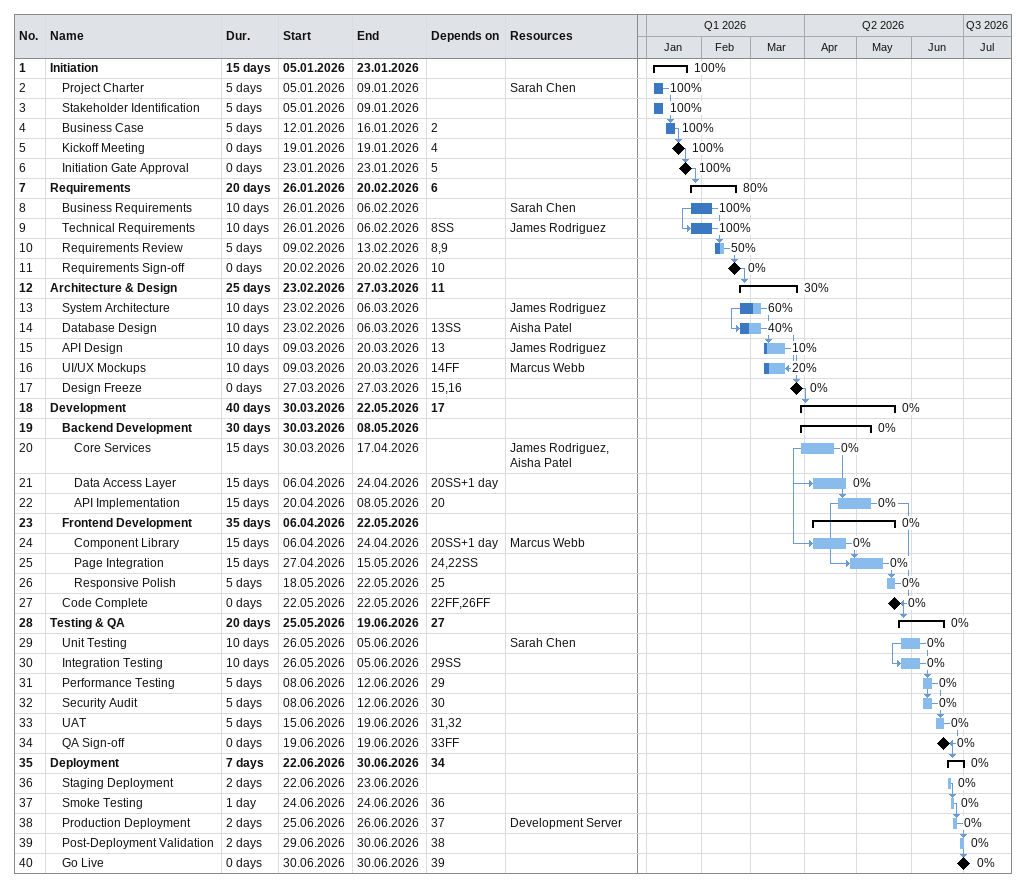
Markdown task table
| ID | Level | Task | Duration | Start | Finish | Predecessors | Resources | % complete |
|---|---|---|---|---|---|---|---|---|
| 1 | 1 | **Initiation** | 15d | 2026-01-05 | 2026-01-23 |  |  | 100 |
| 2 | 2 | Project Charter | 5d | 2026-01-05 | 2026-01-09 |  | Sarah Chen | 100 |
| 3 | 2 | Stakeholder Identification | 5d | 2026-01-05 | 2026-01-09 |  |  | 100 |
| 4 | 2 | Business Case | 5d | 2026-01-12 | 2026-01-16 | 2 |  | 100 |
| 5 | 2 | Kickoff Meeting | 0d | 2026-01-19 | 2026-01-19 | 4 |  | 100 |
| 6 | 2 | Initiation Gate Approval | 0d | 2026-01-23 | 2026-01-23 | 5 |  | 100 |
| 7 | 1 | **Requirements** | 20d | 2026-01-26 | 2026-02-20 | 6 |  | 80 |
| 8 | 2 | Business Requirements | 10d | 2026-01-26 | 2026-02-06 |  | Sarah Chen | 100 |
| 9 | 2 | Technical Requirements | 10d | 2026-01-26 | 2026-02-06 | 8SS | James Rodriguez | 100 |
| 10 | 2 | Requirements Review | 5d | 2026-02-09 | 2026-02-13 | 8, 9 |  | 50 |
| 11 | 2 | Requirements Sign-off | 0d | 2026-02-20 | 2026-02-20 | 10 |  | 0 |
| 12 | 1 | **Architecture & Design** | 25d | 2026-02-23 | 2026-03-27 | 11 |  | 30 |
| 13 | 2 | System Architecture | 10d | 2026-02-23 | 2026-03-06 |  | James Rodriguez | 60 |
| 14 | 2 | Database Design | 10d | 2026-02-23 | 2026-03-06 | 13SS | Aisha Patel | 40 |
| 15 | 2 | API Design | 10d | 2026-03-09 | 2026-03-20 | 13 | James Rodriguez | 10 |
| 16 | 2 | UI/UX Mockups | 10d | 2026-03-09 | 2026-03-20 | 14FF | Marcus Webb | 20 |
| 17 | 2 | Design Freeze | 0d | 2026-03-27 | 2026-03-27 | 15, 16 |  | 0 |
| 18 | 1 | **Development** | 40d | 2026-03-30 | 2026-05-22 | 17 |  | 0 |
| 19 | 2 | **Backend Development** | 30d | 2026-03-30 | 2026-05-08 |  |  | 0 |
| 20 | 3 | Core Services | 15d | 2026-03-30 | 2026-04-17 |  | James Rodriguez, Aisha Patel | 0 |
| 21 | 3 | Data Access Layer | 15d | 2026-04-06 | 2026-04-24 | 20SS+1d |  | 0 |
| 22 | 3 | API Implementation | 15d | 2026-04-20 | 2026-05-08 | 20 |  | 0 |
| 23 | 2 | **Frontend Development** | 35d | 2026-04-06 | 2026-05-22 |  |  | 0 |
| 24 | 3 | Component Library | 15d | 2026-04-06 | 2026-04-24 | 20SS+1d | Marcus Webb | 0 |
| 25 | 3 | Page Integration | 15d | 2026-04-27 | 2026-05-15 | 24, 22SS |  | 0 |
| 26 | 3 | Responsive Polish | 5d | 2026-05-18 | 2026-05-22 | 25 |  | 0 |
| 27 | 2 | Code Complete | 0d | 2026-05-22 | 2026-05-22 | 22FF, 26FF |  | 0 |
| 28 | 1 | **Testing & QA** | 20d | 2026-05-25 | 2026-06-19 | 27 |  | 0 |
| 29 | 2 | Unit Testing | 10d | 2026-05-26 | 2026-06-05 |  | Sarah Chen | 0 |
| 30 | 2 | Integration Testing | 10d | 2026-05-26 | 2026-06-05 | 29SS |  | 0 |
| 31 | 2 | Performance Testing | 5d | 2026-06-08 | 2026-06-12 | 29 |  | 0 |
| 32 | 2 | Security Audit | 5d | 2026-06-08 | 2026-06-12 | 30 |  | 0 |
| 33 | 2 | UAT | 5d | 2026-06-15 | 2026-06-19 | 31, 32 |  | 0 |
| 34 | 2 | QA Sign-off | 0d | 2026-06-19 | 2026-06-19 | 33FF |  | 0 |
| 35 | 1 | **Deployment** | 7d | 2026-06-22 | 2026-06-30 | 34 |  | 0 |
| 36 | 2 | Staging Deployment | 2d | 2026-06-22 | 2026-06-23 |  |  | 0 |
| 37 | 2 | Smoke Testing | 1d | 2026-06-24 | 2026-06-24 | 36 |  | 0 |
| 38 | 2 | Production Deployment | 2d | 2026-06-25 | 2026-06-26 | 37 | Development Server | 0 |
| 39 | 2 | Post-Deployment Validation | 2d | 2026-06-29 | 2026-06-30 | 38 |  | 0 |
| 40 | 2 | Go Live | 0d | 2026-06-30 | 2026-06-30 | 39 |  | 0 |
